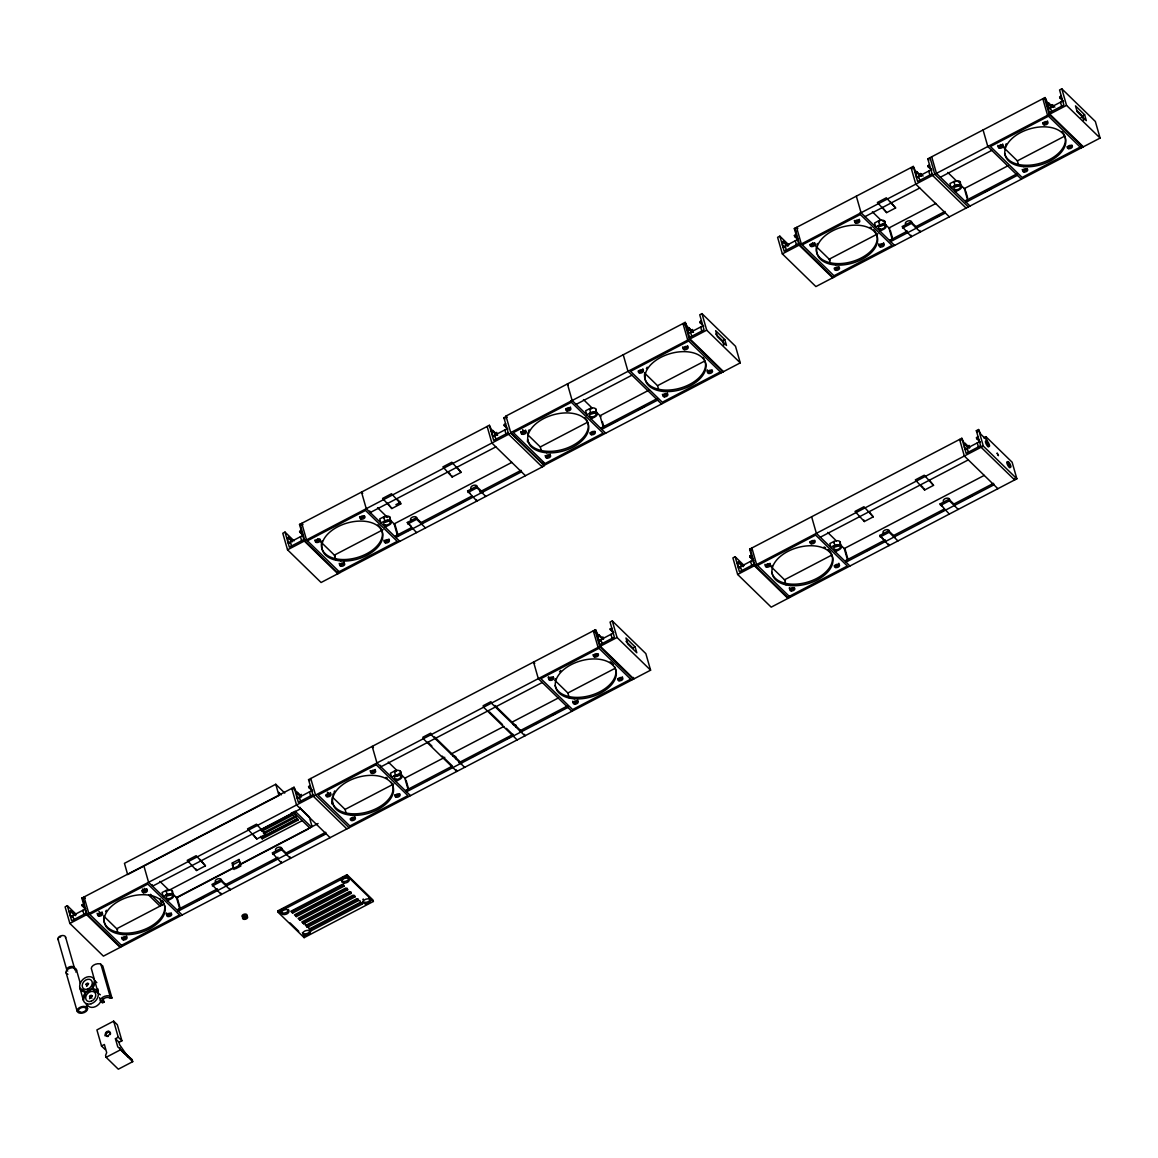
<?xml version="1.0" encoding="UTF-8"?>
<svg xmlns="http://www.w3.org/2000/svg" width="1158" height="1158" viewBox="0 0 1158 1158"><rect width="100%" height="100%" fill="white"/><g stroke="black" fill="none" stroke-linecap="round" stroke-linejoin="round"><path stroke-width="1.5" d="M308.361 828.998L240.415 864.505L238.982 859.482L232.28 862.985L234.148 869.513M238.982 859.482L240.85 866.01L235.494 868.818M96.852 982.635L94.623 980.45L91.887 988.889L100.341 994.78M69.06 911.737L70.739 910.854L69.929 914.748L72.375 917.122M286.75 538.108L288.414 537.225L287.604 541.119L290.05 543.493M491.108 431.312L492.772 430.443L491.962 434.322L494.408 436.711M687.809 331.405L688.619 327.526L686.94 328.394M781.563 242.181L783.228 241.298L782.417 245.192L784.863 247.566M736.85 562.759L738.529 561.891L737.718 565.784L740.165 568.158M243.469 915.471L244.931 914.878M91.96 998.08L90.136 997.371L92.133 995.909M788.859 244.946L779.826 236.16L777.597 237.318L782.345 253.892L815.898 286.576L1100.1 138.063L1095.352 121.489L1061.799 88.804L1059.57 89.977L1063.884 105.031L1049.365 112.615M832.645 277.819L799.092 245.134L794.345 228.56L913.271 166.419L915.5 171.123L920.624 176.132M966.09 208.078L932.537 175.408L927.79 158.834L1045.052 97.562L1047.281 102.266L1052.405 107.274M798.354 240.039L794.692 236.478L794.402 235.465L796.082 234.596M915.008 172.441L916.673 171.572L921.565 176.32M931.799 170.298L928.137 166.738L927.847 165.739L929.527 164.856M1046.774 103.583L1048.453 102.715L1053.331 107.462M1061.293 95.998L1059.613 96.867L1059.903 97.88L1063.565 101.441M918.366 174.713L920.596 173.555L923.1 175.987M1050.132 105.856L1052.361 104.683L1054.866 107.129M782.996 247.204L797.515 239.619M916.441 177.463L930.96 169.879M1048.222 108.606L1062.726 101.021M798.673 243.629L784.154 251.214L779.826 236.16M932.118 173.888L917.599 181.488L913.271 166.419M782.345 253.892L1066.547 105.378L1100.1 138.063M802.248 244.859L860.322 214.519L892.036 245.424L833.963 275.763M865.04 216.618L919.756 188.016M940.412 177.217L991.784 150.381M895.612 207.948L886.333 197.815L877.388 202.491L886.666 212.609L895.612 207.948L890.111 201.521M884.886 223.06A4.56 2.736 -16 0 0 883.395 220.353A4.56 2.736 -16 0 0 878.473 220.946L874.565 222.987L875.709 227.011L879.631 224.97A4.56 2.736 -16 0 1 885.667 224.999L884.509 220.99M960.257 183.673A4.56 2.736 -16 0 0 958.781 180.952A4.56 2.736 -16 0 0 953.845 181.56L949.936 183.601L951.094 187.625L955.003 185.584A4.56 2.736 -16 0 1 961.039 185.613L959.895 181.603M294.045 540.873L285.013 532.087L282.784 533.245L287.531 549.818L321.084 582.503L544.434 465.791L510.881 433.106L505.988 416.04L685.218 322.373L687.447 327.077L692.325 331.825M740.266 362.874L706.713 330.189L510.736 432.6L544.289 465.284L740.266 362.874L735.518 346.3L701.965 313.615L699.736 314.788L704.05 329.856L689.531 337.441M337.412 572.24L337.832 573.746L304.293 541.061L299.531 524.487L489.371 425.29L491.6 429.994L496.478 434.742M541.756 465.444L542.19 466.949L508.637 434.279L503.889 417.705L506.133 416.533M1076.679 110.372L1082.397 115.945L1084.626 114.772L1086.32 120.649L1077.172 111.733L1075.478 105.856L1084.626 114.772M1080.964 117.667L1082.643 116.799M701.459 320.809L699.779 321.692L700.069 322.691L703.731 326.252M302.31 534.779L299.589 531.392L301.268 530.523M505.626 423.727L503.947 424.61L504.237 425.608L507.899 429.169M879.979 231.166L883.901 229.125A4.56 2.736 -16 0 0 885.667 224.999M955.364 191.779L959.273 189.738A4.56 2.736 -16 0 0 961.039 185.613M690.298 330.667L692.527 329.509L693.208 331.854M494.466 433.584L496.695 432.426L497.361 434.757M877.865 233.771L829.215 259.189L830.662 264.212M935.867 203.461L888.953 227.967L892.413 240.024L890.227 240.068L890.661 241.573L945.377 212.971L944.942 211.465L915.24 226.997M1007.923 165.811L964.339 188.58L967.306 198.915M1000.613 144.533L1017.375 160.861L1064.463 136.253M688.373 333.417L702.892 325.832M288.183 543.131L302.701 535.546M492.541 436.334L507.059 428.75M916.094 226.809L911.028 221.887L902.096 226.563L911.375 236.681L910.941 235.175M303.859 539.556L289.341 547.141L285.013 532.087M508.217 432.759L493.699 440.358L489.371 425.29M902.531 228.068L911.462 223.393L920.306 232.005L919.872 230.5M287.531 549.818L510.881 433.106M571.386 402.275L513.327 432.614L545.042 463.518L603.115 433.179L571.386 402.275L570.966 400.769M688.648 341.002L630.574 371.342L662.304 402.246L720.363 371.906M307.435 540.786L365.508 510.446L397.223 541.351L339.149 571.69M890.227 240.068L907.423 231.079M965.613 200.667L1016.97 173.83L1017.404 175.336L966.033 202.187L965.613 200.667L967.798 200.638M576.119 404.374L631.95 375.192M495.856 446.887L370.227 512.545L369.793 511.025M936.185 217.154L939.312 215.518M984.922 191.678L991.147 188.436M395.891 504.7L400.364 502.369L400.798 503.875L391.853 508.536L382.589 498.418L391.52 493.742L400.798 503.875M1080.197 147.08L1022.138 177.435L990.408 146.53L1048.482 116.191L1048.048 114.685M461.101 472.363L451.823 462.23L442.892 466.906L452.156 477.024L461.101 472.363L456.874 467.166M595.95 410.815A4.56 2.736 -16 0 0 594.474 408.108A4.56 2.736 -16 0 0 589.552 408.716L585.644 410.757L586.788 414.767L590.696 412.726A4.56 2.736 -16 0 1 596.746 412.769L595.588 408.745M389.595 519.739A4.56 2.736 -16 0 0 389.016 516.454A4.56 2.736 -16 0 0 383.66 516.873L379.752 518.914L380.91 522.938L384.818 520.897A4.56 2.736 -16 0 1 390.854 520.926L389.71 516.917M715.702 334.069L722.563 340.756L724.792 339.584L726.486 345.46L717.338 336.558L715.644 330.681L724.792 339.584M591.058 418.935L594.966 416.88A4.56 2.736 -16 0 0 596.746 412.769M385.18 527.093L389.088 525.052A4.56 2.736 -16 0 0 390.854 520.926M527.628 434.626L540.294 446.945L587.381 422.352M649.493 389.884L600.032 415.736L603.492 427.78L601.306 427.823L601.74 429.329L657.57 400.147L657.136 398.641L601.306 427.823M644.659 373.122L657.541 385.672L704.629 361.079M383.052 529.698L334.401 555.116L335.849 560.139M511.822 462.404L394.154 523.894L397.599 535.951M416.562 532.608L407.283 522.49L416.229 517.814L422.54 523.966M476.43 499.59L476.864 501.096L467.586 490.978L476.517 486.302L482.843 492.454M407.717 523.995L416.648 519.32L425.493 527.932M468.02 492.483L476.951 487.808L485.795 496.42M411.322 527.686L395.414 535.995L395.848 537.5L521.476 471.842L521.042 470.336L479.701 491.947M420.861 522.692L471.755 496.102M609.875 424.45L617.851 420.282M638.594 409.44L644.963 406.111M407.138 530.957L410.323 529.307M458.032 504.367L464.401 501.052M275.749 784.27L124.442 863.332L127.655 874.58L278.977 795.517L275.749 784.27L284.781 793.071M76.37 914.502L67.338 905.701L65.109 906.873L69.856 923.447L103.409 956.132L650.593 670.178L645.846 653.619L612.293 620.934L610.063 622.092L614.377 637.161L599.858 644.745M120.157 947.374L86.604 914.69L81.856 898.116L294.031 787.237L296.26 791.942L301.384 796.965M346.85 828.911L313.297 796.226L308.549 779.652L595.545 629.677L597.774 634.381L602.884 639.404M744.16 565.538L735.127 556.737L732.898 557.91L737.646 574.469L771.199 607.154L1016.869 478.775L1012.121 462.201L985.892 436.653L983.663 437.825M787.947 598.411L754.394 565.726L749.646 549.153L961.82 438.274L964.049 442.978L969.174 448.001M1014.205 478.442L1014.64 479.948L981.087 447.263L976.339 430.689L978.568 429.531L980.797 434.221L986.891 440.17L985.892 436.653M84.635 908.408L81.914 905.02L83.579 904.137M295.753 793.273L297.432 792.39L301.094 795.966M312.544 791.131L308.882 787.556L308.593 786.557L310.272 785.689M597.267 635.713L598.947 634.83L602.609 638.405M612.843 632.384L610.107 628.997L611.786 628.128M753.641 560.617L749.979 557.056L749.704 556.057L751.368 555.174M963.543 444.31L965.222 443.427L968.884 446.988M978.061 436.711L976.382 437.594L976.672 438.593L980.334 442.168M299.111 795.546L301.355 794.374M966.901 446.583L969.145 445.41L969.811 447.755M70.508 916.745L85.026 909.16M297.201 798.296L311.719 790.697M598.7 640.736L613.219 633.151M738.297 567.782L752.816 560.197M964.99 449.318L979.509 441.734M86.17 913.184L71.651 920.769L67.338 905.701M312.863 794.721L298.344 802.306L294.031 787.237M753.959 564.221L739.441 571.806L735.127 556.737M980.652 445.758L966.134 453.343L961.82 438.274M69.856 923.447L617.04 637.493L650.593 670.178M737.646 574.469L983.316 446.091L1016.869 478.775M89.759 914.415L147.819 884.075L179.548 914.965L121.474 945.319M598.976 648.306L540.902 678.66L572.631 709.564L630.69 679.21M757.549 565.451L815.608 535.097L847.338 566.001L789.264 596.341M146.386 888.895L144.707 889.778L144.287 888.273M542.277 682.496L380.91 766.828L380.49 765.322M820.342 537.196L968.305 459.871M260.492 830.141L291.555 813.915M261.361 830.127L292.438 813.886M261.708 831.328L292.786 815.102M263.228 832.819L294.306 816.578M294.668 816.897L296.332 816.014L295.898 814.508M264.154 833.717L295.218 817.476L291.005 813.321L292.67 812.453L296.332 816.014M205.444 865.822L196.165 855.704L187.234 860.365L196.513 870.498L205.444 865.822L199.958 859.395M265.747 834.31L256.468 824.192L247.537 828.853L256.815 838.985L265.747 834.31L261.52 829.114M873.233 516.859L863.955 506.741L855.024 511.402L864.302 521.534L873.233 516.859L869.021 511.662M933.536 485.347L924.258 475.229L915.327 479.89L924.605 490.022L933.536 485.347L929.309 480.15M296.752 818.952L261.013 837.639L262.229 838.826L297.968 820.154L296.405 817.751L297.968 820.154M260.666 836.423L261.882 837.61L297.62 818.938M171.92 893.368A4.56 2.736 -16 0 0 171.341 890.068A4.56 2.736 -16 0 0 165.985 890.502L162.077 892.543L163.22 896.567L167.128 894.526A4.56 2.736 -16 0 1 173.179 894.555L172.021 890.545M400.292 774.022A4.56 2.736 -16 0 0 399.698 770.736A4.56 2.736 -16 0 0 394.342 771.17L390.434 773.211L391.592 777.221L395.5 775.18A4.56 2.736 -16 0 1 401.536 775.223L400.393 771.199M840.172 543.638A4.56 2.736 -16 0 0 838.696 540.931A4.56 2.736 -16 0 0 833.774 541.539L829.866 543.58L831.01 547.604L834.918 545.548A4.56 2.736 -16 0 1 840.969 545.592L839.811 541.582M170.226 889.634L302.281 820.631M635.12 646.902L625.971 637.986L627.665 643.862L636.813 652.779L635.12 646.902L632.89 648.075L626.029 641.387M167.49 900.721L171.398 898.68A4.56 2.736 -16 0 0 173.179 894.555M395.862 781.389L399.771 779.348A4.56 2.736 -16 0 0 401.536 775.223M835.28 551.758L839.188 549.717A4.56 2.736 -16 0 0 840.969 545.592M163.814 904.137L116.726 928.745L117.682 932.089M233.742 867.588L176.465 897.522L179.924 909.58L177.739 909.609L178.173 911.129L326.136 833.803L325.702 832.298L285.925 853.084M238.519 865.098L318.074 823.526M332.433 797.08L345.098 809.413L393.749 783.98M444.773 757.318L404.837 778.19L408.296 790.234L406.111 790.277L406.53 791.783L567.898 707.466L567.463 705.96L519.537 731.002M451.171 753.974L503.889 726.428M511.879 722.245L558.214 698.042M554.986 680.426L567.869 692.991L614.956 668.383M831.603 555.174L784.516 579.782L785.949 584.804M984.271 475.388L844.254 548.559L847.714 560.602M176.32 898L233.713 868.008M233.236 868.616L239.938 865.113M225.926 884.698L220.874 879.776L211.943 884.437L221.221 894.555L220.787 893.05M286.229 853.185L281.177 848.264L272.246 852.925L281.524 863.043L281.09 861.538M888.577 544.086L889.011 545.592L879.733 535.474L888.664 530.798L894.989 536.965M949.314 514.08L940.035 503.962L948.967 499.286L955.292 505.453M212.377 885.942L221.308 881.281L230.153 889.894L229.718 888.389M272.68 854.43L281.611 849.769L290.455 858.382L290.021 856.877M880.167 536.979L889.098 532.304L897.942 540.931M940.47 505.467L949.401 500.792L958.245 509.419M177.739 909.609L217.516 888.837M225.463 884.669L277.978 857.238M406.111 790.277L452.431 766.06L442.211 756.102M458.829 762.731L513.153 734.346M885.305 539.86L845.528 560.646L845.962 562.151L993.926 484.84L993.492 483.335L953.714 504.121M893.252 535.705L944.175 509.1M197.425 900.432L203.794 897.103M270.61 862.189L276.979 858.86M321.519 835.584L324.703 833.919M425.869 781.057L429.053 779.377M472.203 756.84L475.388 755.175M483.378 750.992L486.577 749.327M505.742 739.311L508.941 737.646M534.504 724.286L537.703 722.606M552.077 715.094L555.275 713.429M866.806 550.629L869.991 548.964M917.715 524.024L920.9 522.359M939.992 512.386L943.177 510.721M968.624 497.419L971.808 495.754M277.775 910.883L347.009 874.695L372.934 899.954L373.368 901.46L304.134 937.647L278.209 912.388L277.775 910.883L280.25 913.286M103.004 998.717L104.003 1002.148L102.497 1002.929L100.572 1001.062L99.617 997.689M94.29 979.147L91.279 968.32A5.92 3.546 -16 0 1 99.921 963.803L102.772 965.96L111.95 997.993L109.807 998.283A3.691 2.2 -16 0 0 104.799 998.109A3.691 2.2 -16 0 0 103.525 1001.569L104.003 1002.148M278.209 912.388L347.443 876.201L373.368 901.46M292.627 913.069L343.998 886.217L343.564 884.712L292.207 911.563L292.627 913.069L290.803 911.288L342.175 884.437L343.998 886.217M296.289 916.629L347.661 889.793L347.226 888.287L295.855 915.124L296.289 916.629L294.465 914.849L345.837 888.012L347.661 889.793M299.951 920.205L351.323 893.354L350.888 891.848L299.517 918.685L299.951 920.205L298.127 918.41L349.484 891.573L351.323 893.354M121.923 1040.781L118.261 1037.221L115.424 1038.712L119.086 1042.272L121.923 1040.781L117.32 1024.714L113.658 1021.153L96.91 1029.911L101.513 1045.978L105.175 1049.539M303.613 923.766L354.985 896.914L354.551 895.409L303.179 922.26L303.613 923.766L301.789 921.985L353.147 895.134L354.985 896.914M305.437 925.546L356.809 898.709L358.647 900.49L307.275 927.326L305.017 924.041M309.099 929.107L360.471 902.27L362.295 904.051L310.937 930.887L308.665 927.601M101.513 1045.978L104.365 1044.487L106.695 1052.622L105.566 1055.401L106.116 1057.312L118.319 1069.196L132.721 1061.669L132.171 1059.758L117.754 1046.846L115.424 1038.712M106.116 1057.312L120.519 1049.785L132.721 1061.669M88.645 983.764L86.879 984.561L86.951 986.037M111.95 997.993L109.113 995.837A5.92 3.546 -16 0 0 100.471 1000.353L100.572 1001.062M132.171 1059.758L121.604 1050.595M1059.903 97.88L1062.161 99.009M928.137 166.738L930.381 167.867M794.692 236.478L796.936 237.607M976.672 438.593L978.93 439.736M700.069 322.691L702.327 323.82M504.237 425.608L506.48 426.737M749.979 557.056L752.237 558.185M610.396 629.995L612.654 631.139M299.879 532.405L302.122 533.534M308.882 787.556L311.14 788.699M82.189 906.019L84.447 907.163M527.455 441.661L527.541 440.228M1045.703 99.038L1044.487 97.851L1049.235 114.425L1082.788 147.109M1049.162 104.929L1051.594 107.303M1050.074 108.968L1047.643 106.594L1048.453 102.715M1083.352 146.805L1049.799 114.135L1045.052 97.562M1081.109 147.978L1047.57 115.293L1042.808 98.72M1021.37 179.201L987.817 146.516L983.07 129.942M947.765 172.441L956.508 180.952M960.257 184.6L965.251 189.478M927.79 158.834L929.02 160.021M969.999 206.037L936.446 173.353L931.698 156.793M927.847 165.739L931.51 169.3M968.334 206.92L934.781 174.236L930.033 157.662M912.258 168.778L911.042 167.592L915.79 184.151L949.343 216.836M918.308 177.84L915.862 175.451L916.673 171.572M882.454 207.412L886.666 212.609M872.394 211.827L881.137 220.353M884.886 224.001L889.88 228.864M894.627 245.438L861.074 212.754L856.327 196.18M797.804 228.589L796.574 227.402L801.336 243.976L834.889 276.646M812.641 243.05L830.127 260.087M794.345 228.56L796.241 232.092M794.402 235.465L798.065 239.04M833.21 277.529L799.657 244.845L794.909 228.271M783.228 241.298L788.106 246.061M783.517 242.312L787.179 245.872M976.339 430.689L977.555 431.876M960.807 440.633L959.591 439.447L964.339 456.02L997.892 488.705M966.858 449.695L964.411 447.321L965.222 443.427M920.378 484.811L922.912 487.272M940.035 503.962L942.554 506.422M685.869 323.849L684.653 322.662L689.401 339.236L722.954 371.921M688.619 327.526L693.497 332.274M688.909 328.525L692.571 332.1M684.204 324.732L682.974 323.545L687.736 340.105L721.275 372.789M691.76 332.129L686.882 327.367L686.216 325.022M723.518 371.631L689.965 338.947L685.218 322.373M879.733 535.474L883.525 539.165M827.68 532.419L836.423 540.931M840.172 544.578L845.166 549.457L848.018 559.386M849.929 566.016L816.376 533.331L811.628 516.772M661.536 404.012L627.983 371.327L623.236 354.768M767.942 563.642L785.428 580.665M751.426 550.05L750.21 548.863L754.958 565.437L788.511 598.121M749.646 549.153L750.862 550.34M749.704 556.057L753.351 559.618M790.176 597.239L756.623 564.554L751.875 547.98M568.317 384.832L567.406 383.935L572.153 400.509L605.706 433.193M583.458 399.582L592.201 408.108M595.95 411.756L600.959 416.619M738.529 561.891L743.407 566.638M738.818 562.889L742.481 566.465M522.576 429.69L525.11 432.151M505.988 416.04L507.204 417.227M503.889 417.705L505.12 418.892M492.772 430.443L497.665 435.191M493.062 431.442L496.724 435.003M525.442 475.706L491.889 443.022L487.142 426.462M610.107 628.997L613.769 632.558M447.943 471.827L450.462 474.288M467.586 490.978L470.119 493.438M594.532 632.036L593.301 630.849L598.064 647.423L631.602 680.108M600.568 641.098L598.136 638.724L598.947 634.83M633.281 679.225L599.728 646.54L594.98 629.981M396.572 498.678L400.364 502.369M387.641 503.339L391.853 508.536M407.283 522.49L411.076 526.181M362.729 493.294L361.513 492.107L366.261 508.68L399.814 541.365M377.58 507.754L387.568 517.496M391.317 521.143L395.066 524.791L397.918 534.735M534.779 663.259L533.563 662.072L538.311 678.646L571.864 711.33M494.857 705.41L521.954 731.813M302.991 524.516L301.775 523.329L306.523 539.903L340.076 572.573M317.828 538.977L335.313 556.014M299.531 524.487L300.762 525.689M489.617 712.011L502.514 724.59M506.393 728.353L512.849 734.635M517.148 739.919L483.595 707.234L483.161 705.729L490.978 701.647L491.412 703.152L524.965 735.837L524.531 734.331M299.589 531.392L303.251 534.967M338.397 573.456L304.844 540.772L300.096 524.198M288.414 537.225L292.077 540.8M288.704 538.238L292.366 541.799M434.554 736.922L461.651 763.325M464.662 767.349L431.109 734.664L430.675 733.159L422.858 737.241L423.292 738.746L456.845 771.431L456.411 769.925M428.026 742.264L431.891 746.041M373.426 747.59L372.196 746.389L376.943 762.963L410.497 795.647M388.263 762.036L397.006 770.562M399.51 772.994L405.749 779.073M327.367 792.144L329.9 794.605M308.549 779.652L309.765 780.839M308.593 786.557L312.255 790.118M349.079 827.738L315.526 795.054L310.778 778.494M293.017 789.597L291.802 788.41L296.549 804.984L330.102 837.668M299.068 798.658L296.622 796.284L297.432 792.39M300.269 808.154L309.302 816.955L312.067 826.595M281.293 794.88L278.731 792.39L279.498 795.068M295.044 811.165L311.27 826.971M293.466 812.134L309.939 828.173M252.589 833.789L256.815 838.985M239.851 862.493L238.924 861.61L232.222 865.113L233.149 865.996L232.28 862.985M290.122 922.912L298.764 931.322M159.891 881.383L168.634 889.894M172.383 893.542L177.391 898.42L180.228 908.364M182.139 914.979L148.586 882.295L143.838 865.735M150.497 894.323L161.975 905.498L160.05 898.811M142.477 889.011L144.967 891.443M148.716 895.105L159.963 906.048M85.316 898.145L84.085 896.958L88.833 913.517L122.386 946.202M98.908 911.389L101.542 913.952M103.902 916.253L117.638 929.642M81.856 898.116L83.072 899.303M81.914 905.02L85.562 908.581M120.722 947.085L87.168 914.4L82.421 897.826M70.739 910.854L75.617 915.616M71.029 911.853L74.691 915.428M331.767 803.594L332.592 804.217L331.854 801.785M128.031 1056.849L119.52 1044.588L119.086 1042.272M1082.397 115.945L1083.656 120.345M1061.799 88.804L1066.547 105.378M1060.496 102.179L1061.654 106.203M1052.361 104.683L1053.042 107.028M1051.811 104.987L1052.477 107.332M1050.451 107.433L1051.594 111.457M1017.375 160.861L1018.345 164.204M965.729 191.128L967.625 197.757M953.845 181.56L955.003 185.584M928.73 171.051L929.874 175.061M920.596 173.555L921.261 175.886M918.67 176.291L919.828 180.315M978.568 429.531L983.316 446.091M977.265 442.906L978.423 446.916M911.028 221.887L911.462 223.393M967.22 448.16L968.378 452.17M890.357 230.514L892.253 237.144M878.473 220.946L879.631 224.97M948.967 499.286L949.401 500.792M859.887 213.014L860.322 214.519M924.171 488.502L924.605 490.022M888.664 530.798L889.098 532.304M795.285 240.777L796.429 244.801M785.225 246.032L786.383 250.056M863.868 520.014L864.302 521.534M833.774 541.539L834.918 545.548M722.563 340.756L723.822 345.156M701.965 313.615L706.713 330.189M700.662 327.005L701.82 331.014M691.977 329.798L692.643 332.143M690.617 332.259L691.76 336.269M750.572 561.369L751.73 565.379M740.527 566.624L741.685 570.633M657.541 385.672L658.511 389.03M602.377 421.599L603.796 426.564M589.552 408.716L590.696 412.726M633.412 677.43L633.846 678.935L600.293 646.251L595.545 629.677M612.293 620.934L617.04 637.493M610.99 634.309L612.148 638.333M602.855 636.813L603.535 639.158M600.944 639.563L602.088 643.573M540.294 446.945L541.249 450.303M543.334 461.97L544.289 465.284M504.83 429.922L505.974 433.932M494.77 435.162L495.928 439.186M567.869 692.991L569.316 698.013M476.517 486.302L476.951 487.808M451.736 475.518L452.156 477.024M416.229 517.814L416.648 519.32M383.66 516.873L384.818 520.897M406.226 780.738L408.123 787.368M394.342 771.17L395.5 775.18M300.472 536.704L301.616 540.728M290.412 541.958L291.57 545.983M345.098 809.413L346.054 812.757M362.295 904.051L361.875 902.545L310.503 929.382L310.937 930.887M360.037 900.765L360.471 902.27M358.647 900.49L358.213 898.984L306.841 925.821L307.275 927.326M347.009 874.695L347.443 876.201M309.476 791.869L310.633 795.893M299.43 797.124L300.588 801.133M300.081 807.343L300.515 808.849L152.552 886.16L152.118 884.654M281.177 848.264L281.611 849.769M303.7 936.142L304.134 937.647M261.882 837.61L262.229 838.826M220.874 879.776L221.308 881.281M196.078 868.992L196.513 870.498M165.985 890.502L167.128 894.526M83.405 900.475L84.085 902.82M100.847 964.093L110.039 996.126M82.783 910.333L83.941 914.342M113.658 1021.153L118.261 1037.221M119.969 1047.874L120.519 1049.785M102.541 998.138L103.525 1001.569M94.623 980.45L98.097 992.609L98.054 989.048M72.737 915.587L73.895 919.597M76.471 969.897L80.322 983.345M86.112 1003.523L87.559 1008.56A5.385 3.228 -16 0 1 80.177 1013.221A5.385 3.228 -16 0 1 79.265 1007.692A5.385 3.228 -16 0 1 87.559 1008.56M65.572 937.097L74.445 968.03M57.914 938.95L66.788 969.883M66.02 972.43L77.108 1011.093M884.075 223.899A3.329 1.998 -16 0 1 881.484 225.94A3.329 1.998 -16 0 1 878.169 225.636M883.018 223.972A3.329 1.998 -16 0 1 880.775 225.043M878.835 221.627A3.329 1.998 -16 0 1 879.602 221.265M882.772 221.12A3.329 1.998 -16 0 1 883.699 221.844M906.222 224.623A3.257 1.954 -16 0 1 907.785 221.004A3.257 1.954 -16 0 1 911.578 222.843M814.682 242.688A2.606 1.563 -16 0 1 812.959 244.801A2.606 1.563 -16 0 1 809.876 244.512M859.323 219.267A2.606 1.563 -16 0 1 857.108 221.627A2.606 1.563 -16 0 1 854.3 220.483M883.496 242.702A2.606 1.563 -16 0 1 881.484 245.395A2.606 1.563 -16 0 1 878.806 243.802M839.087 266.977A2.606 1.563 -16 0 1 836.858 268.728A2.606 1.563 -16 0 1 834.209 268.193M873.74 229.863A31.309 18.76 -16 0 1 852.91 261.361A31.309 18.76 -16 0 1 816.26 247.638M816.868 244.874A31.309 18.76 -16 0 1 817.403 243.469M870.208 227.156A31.309 18.76 -16 0 1 871.511 227.981M959.446 184.498A3.329 1.998 -16 0 1 956.87 186.554A3.329 1.998 -16 0 1 953.555 186.25M958.39 184.585A3.329 1.998 -16 0 1 956.161 185.656M954.221 182.24A3.329 1.998 -16 0 1 954.988 181.878M958.158 181.734A3.329 1.998 -16 0 1 959.07 182.457M1002.64 143.997A2.606 1.563 -16 0 1 1000.801 146.588A2.606 1.563 -16 0 1 997.805 145.416M1047.483 120.939A2.606 1.563 -16 0 1 1045.92 123.081A2.606 1.563 -16 0 1 1042.765 122.907M1071.946 145.126A2.606 1.563 -16 0 1 1069.978 146.979A2.606 1.563 -16 0 1 1067.155 146.661M1027.262 168.648A2.606 1.563 -16 0 1 1024.7 170.472A2.606 1.563 -16 0 1 1022.21 169.488M1061.915 131.534A31.309 18.76 -16 0 1 1044.169 161.961A31.309 18.76 -16 0 1 1004.608 153.29M1004.652 147.935A31.309 18.76 -16 0 1 1005.028 146.545M1005.564 145.141A31.309 18.76 -16 0 1 1006.23 143.751M101.18 1000.498A8.613 6.528 -45.8 0 1 93.639 1007.228A8.613 6.528 -45.8 0 1 86.72 1003.61M89.571 998.746A5.747 4.343 -45.8 0 1 91.786 995.981M86.503 985.82A5.747 4.343 -45.8 0 1 88.297 983.837M67.931 974.312A5.385 3.228 -16 0 1 67.019 969.97A5.385 3.228 -16 0 1 74.126 967.885A5.385 3.228 -16 0 1 75.777 972.025M74.734 969.521A3.952 2.359 -16 0 1 75.038 970.071M67.743 971.084A3.952 2.359 -16 0 1 69.625 966.785A3.952 2.359 -16 0 1 74.373 968.797M58.508 939.92A3.952 2.359 -16 0 1 61.056 935.765A3.952 2.359 -16 0 1 65.499 937.864M59.738 937.502A2.519 1.505 -16 0 1 60.708 936.808M594.865 412.205A3.329 1.998 -16 0 1 589.798 413.696M594.097 411.727A3.329 1.998 -16 0 1 592.679 412.552M591.854 412.798A3.329 1.998 -16 0 1 590.204 412.87M589.914 409.396A3.329 1.998 -16 0 1 591.521 408.774M525.558 430.081A2.606 1.563 -16 0 1 523.706 432.672A2.606 1.563 -16 0 1 520.709 431.5M570.387 407.023A2.606 1.563 -16 0 1 568.839 409.165A2.606 1.563 -16 0 1 565.683 409.006M594.865 431.21A2.606 1.563 -16 0 1 592.882 433.063A2.606 1.563 -16 0 1 590.073 432.759M550.18 454.312A2.606 1.563 -16 0 1 547.937 456.484A2.606 1.563 -16 0 1 545.129 455.586M584.819 417.618A31.309 18.76 -16 0 1 567.073 448.045A31.309 18.76 -16 0 1 527.527 439.374M527.57 434.018A31.309 18.76 -16 0 1 527.947 432.629M528.468 431.239A31.309 18.76 -16 0 1 529.148 429.835M642.806 368.809A2.606 1.563 -16 0 1 641.59 371.153A2.606 1.563 -16 0 1 638.203 370.994M687.649 345.75A2.606 1.563 -16 0 1 685.435 348.109A2.606 1.563 -16 0 1 682.627 346.98M712.112 369.938A2.606 1.563 -16 0 1 708.826 371.993A2.606 1.563 -16 0 1 707.422 369.865M667.428 393.04A2.606 1.563 -16 0 1 665.199 395.211A2.606 1.563 -16 0 1 662.376 394.313M704.947 360.876A31.309 18.76 -16 0 1 675.954 389.175A31.309 18.76 -16 0 1 644.818 372.746M646.396 368.562A31.309 18.76 -16 0 1 647.206 367.173M703.007 357.388A31.309 18.76 -16 0 1 704.44 359.66M388.972 520.376A3.329 1.998 -16 0 1 383.906 521.867M387.568 520.362A3.329 1.998 -16 0 1 385.122 521.071M383.385 518.017A3.329 1.998 -16 0 1 384.036 517.554M385.628 516.946A3.329 1.998 -16 0 1 387.973 517.047M471.711 489.038A3.257 1.954 -16 0 1 471.639 486.346A3.257 1.954 -16 0 1 475.909 485.289A3.257 1.954 -16 0 1 476.734 487.793M411.423 520.55A3.257 1.954 -16 0 1 411.336 517.858A3.257 1.954 -16 0 1 415.606 516.801A3.257 1.954 -16 0 1 416.431 519.305M319.897 539.02A2.606 1.563 -16 0 1 317.495 540.916A2.606 1.563 -16 0 1 314.86 540.077M364.466 516.019A2.606 1.563 -16 0 1 361.962 517.612A2.606 1.563 -16 0 1 359.559 516.815M388.914 538.977A2.606 1.563 -16 0 1 386.671 541.322A2.606 1.563 -16 0 1 383.891 540.164M344.129 562.108A2.606 1.563 -16 0 1 342.059 564.655A2.606 1.563 -16 0 1 339.251 563.324M379.853 526.832A31.309 18.76 -16 0 1 354.941 558.156A31.309 18.76 -16 0 1 322.054 540.8M377.884 524.806A31.309 18.76 -16 0 1 378.941 525.79M368.635 897.508A3.908 2.345 -16 0 1 368.823 901.286A3.908 2.345 -16 0 1 362.917 901.46M362.83 899.65A3.908 2.345 -16 0 1 363.294 899.013M309.808 930.149A3.908 2.345 -16 0 1 306.971 933.551A3.908 2.345 -16 0 1 302.383 932.581M348.066 877.04A3.908 2.345 -16 0 1 346.054 881.195A3.908 2.345 -16 0 1 341.263 879.429M342.015 878.14A3.908 2.345 -16 0 1 344.534 876.765M288.501 909.464A3.908 2.345 -16 0 1 284.94 912.938A3.908 2.345 -16 0 1 280.945 911.057M281.611 909.754A3.908 2.345 -16 0 1 283.117 908.683M284.072 908.321A3.908 2.345 -16 0 1 285.056 908.118M839.087 545.027A3.329 1.998 -16 0 1 835.931 546.706A3.329 1.998 -16 0 1 833.109 545.809M837.668 545.013A3.329 1.998 -16 0 1 835.236 545.736M833.499 542.682A3.329 1.998 -16 0 1 834.136 542.219M944.161 502.022A3.257 1.954 -16 0 1 944.074 499.33A3.257 1.954 -16 0 1 948.344 498.273A3.257 1.954 -16 0 1 949.184 500.777M883.858 533.534A3.257 1.954 -16 0 1 883.771 530.842A3.257 1.954 -16 0 1 888.041 529.785A3.257 1.954 -16 0 1 888.881 532.289M769.983 563.266A2.606 1.563 -16 0 1 767.595 565.582A2.606 1.563 -16 0 1 764.931 564.322M814.682 540.25A2.606 1.563 -16 0 1 812.728 542.118A2.606 1.563 -16 0 1 809.905 541.828M838.971 564.467A2.606 1.563 -16 0 1 836.785 565.987A2.606 1.563 -16 0 1 834.296 565.582M838.797 563.28A2.606 1.563 -16 0 1 839.029 563.628M794.388 587.569A2.606 1.563 -16 0 1 791.175 589.436A2.606 1.563 -16 0 1 789.539 587.555M827.984 549.471A31.309 18.76 -16 0 1 812.308 580.476A31.309 18.76 -16 0 1 771.749 572.197M771.793 566.841A31.309 18.76 -16 0 1 772.169 565.451M824.076 546.981A31.309 18.76 -16 0 1 825.495 547.734M988.44 444.889A3.257 0.84 62.4 0 1 988.02 446.67A3.257 0.84 62.4 0 1 985.603 442.559A3.257 0.84 62.4 0 1 986.529 441.632M987.311 442.66A3.257 0.84 62.4 0 1 987.571 443.08M1010.152 467.181A3.257 0.84 62.4 0 1 1008.329 466.24A3.257 0.84 62.4 0 1 1006.809 462.129A3.257 0.84 62.4 0 1 1008.951 463.924M1009.197 464.372A3.257 0.84 62.4 0 1 1009.429 464.836M242.688 917.15A2.606 1.563 -16 0 1 242.775 914.863A2.606 1.563 -16 0 1 246.379 914.284A2.606 1.563 -16 0 1 246.292 916.557M108.36 1036.338A2.606 1.983 -45.8 0 1 105.899 1034.557A2.606 1.983 -45.8 0 1 108.823 1031.836A2.606 1.983 -45.8 0 1 110.271 1034.572M104.973 1035.744A7.961 6.036 -45.8 0 1 108.866 1031.358M399.944 774.109A3.329 1.998 -16 0 1 397.368 776.15A3.329 1.998 -16 0 1 394.053 775.846M398.888 774.181A3.329 1.998 -16 0 1 395.008 775.324M394.719 771.85A3.329 1.998 -16 0 1 396.311 771.242M513.255 724.633A3.257 1.954 -16 0 1 515.903 727.195M452.952 756.145A3.257 1.954 -16 0 1 455.601 758.707M330.348 792.535A2.606 1.563 -16 0 1 329.437 794.735A2.606 1.563 -16 0 1 326.107 795.01M375.192 769.477A2.606 1.563 -16 0 1 372.977 771.836A2.606 1.563 -16 0 1 370.169 770.707M399.655 793.664A2.606 1.563 -16 0 1 397.353 795.618A2.606 1.563 -16 0 1 394.632 794.866M354.985 816.766A2.606 1.563 -16 0 1 353.378 818.735A2.606 1.563 -16 0 1 350.411 818.72M391.332 782.229A31.309 18.76 -16 0 1 366.681 812.178A31.309 18.76 -16 0 1 332.129 797.848M332.751 795.083A31.309 18.76 -16 0 1 333.272 793.693M333.938 792.289A31.309 18.76 -16 0 1 334.749 790.914M386.077 777.365A31.309 18.76 -16 0 1 387.38 778.19M553.365 676.894A2.606 1.563 -16 0 1 550.962 678.791A2.606 1.563 -16 0 1 548.327 677.951M548.299 677.531A2.606 1.563 -16 0 1 548.733 676.677M597.933 653.894A2.606 1.563 -16 0 1 595.429 655.486A2.606 1.563 -16 0 1 593.026 654.69M622.382 676.837A2.606 1.563 -16 0 1 620.789 678.993A2.606 1.563 -16 0 1 617.648 678.791M577.596 699.968A2.606 1.563 -16 0 1 575.526 702.53A2.606 1.563 -16 0 1 572.718 701.198M614.768 666.965A31.309 18.76 -16 0 1 591.564 695.147A31.309 18.76 -16 0 1 555.102 685.406M555.145 680.05A31.309 18.76 -16 0 1 555.522 678.66M559.546 671.77A31.309 18.76 -16 0 1 560.747 670.439M610.165 661.783A31.309 18.76 -16 0 1 613.335 664.706M170.819 894.526A3.329 1.998 -16 0 1 166.231 895.496M168.286 894.598A3.329 1.998 -16 0 1 165.941 894.483M166.347 891.182A3.329 1.998 -16 0 1 168.793 890.459M276.371 850.985A3.257 1.954 -16 0 1 277.92 847.381A3.257 1.954 -16 0 1 281.727 849.205M216.068 882.497A3.257 1.954 -16 0 1 217.617 878.893A3.257 1.954 -16 0 1 221.424 880.717M101.976 911.867A2.606 1.563 -16 0 1 100.138 914.473A2.606 1.563 -16 0 1 97.142 913.3M146.82 888.808A2.606 1.563 -16 0 1 144.953 891.081A2.606 1.563 -16 0 1 141.884 890.444M171.297 913.011A2.606 1.563 -16 0 1 167.997 915.066A2.606 1.563 -16 0 1 166.593 912.924M126.613 936.113A2.606 1.563 -16 0 1 124.369 938.284A2.606 1.563 -16 0 1 121.561 937.372M164.118 903.935A31.309 18.76 -16 0 1 135.124 932.248A31.309 18.76 -16 0 1 104.003 915.804M105.581 911.635A31.309 18.76 -16 0 1 106.377 910.246M162.178 900.461A31.309 18.76 -16 0 1 163.611 902.733M86.054 984.228C87.487 988.657 89.817 980.117 86.054 984.228M89.542 996.387C90.975 1000.801 93.306 992.261 89.542 996.387M243.904 917.686C245.641 920.653 247.479 914.791 243.904 917.686M86.112 991.899L83.39 1000.251L79.945 988.223L86.112 991.899M997.168 453.256L998.413 455.543L997.168 453.256M376.191 764.729L318.117 795.083L349.846 825.972L407.906 795.633L376.191 764.729M880.312 229.096A3.257 1.954 -16 0 0 884.929 226.375A3.257 1.954 -16 0 0 880.022 225.68A3.257 1.954 -16 0 0 880.312 229.096M835.555 264.994A31.309 18.76 -16 0 0 877.402 237.158A31.309 18.76 -16 0 0 828.462 233.265A31.309 18.76 -16 0 0 835.555 264.994M811.165 246.495A2.606 1.563 -16 0 0 815.145 244.599A2.606 1.563 -16 0 0 811.512 243.672A2.606 1.563 -16 0 0 811.165 246.495M855.95 223.19A2.606 1.563 -16 0 0 859.815 221.164A2.606 1.563 -16 0 0 856.066 220.396A2.606 1.563 -16 0 0 855.95 223.19M880.326 246.958A2.606 1.563 -16 0 0 884.22 244.96A2.606 1.563 -16 0 0 880.485 244.15A2.606 1.563 -16 0 0 880.326 246.958M835.989 270.35A2.606 1.563 -16 0 0 839.536 268.063A2.606 1.563 -16 0 0 835.497 267.672A2.606 1.563 -16 0 0 835.989 270.35M955.697 189.695A3.257 1.954 -16 0 0 960.315 186.988A3.257 1.954 -16 0 0 955.408 186.293A3.257 1.954 -16 0 0 955.697 189.695M1023.73 166.665A31.309 18.76 -16 0 0 1065.563 138.83A31.309 18.76 -16 0 0 1016.623 134.936A31.309 18.76 -16 0 0 1023.73 166.665M999.325 148.166A2.606 1.563 -16 0 0 1003.306 146.27A2.606 1.563 -16 0 0 999.687 145.343A2.606 1.563 -16 0 0 999.325 148.166M1044.111 124.861A2.606 1.563 -16 0 0 1047.99 122.835A2.606 1.563 -16 0 0 1044.226 122.068A2.606 1.563 -16 0 0 1044.111 124.861M1068.487 148.629A2.606 1.563 -16 0 0 1072.38 146.632A2.606 1.563 -16 0 0 1068.646 145.821A2.606 1.563 -16 0 0 1068.487 148.629M1024.15 172.021A2.606 1.563 -16 0 0 1027.696 169.734A2.606 1.563 -16 0 0 1023.658 169.343A2.606 1.563 -16 0 0 1024.15 172.021M91.077 1003.754A8.613 6.528 -45.8 0 0 97.142 990.741A8.613 6.528 -45.8 0 0 83.984 994.91A8.613 6.528 -45.8 0 0 91.077 1003.754M87.603 991.595A8.613 6.528 -45.8 0 0 93.668 978.597A8.613 6.528 -45.8 0 0 80.495 982.766A8.613 6.528 -45.8 0 0 87.603 991.595M91.265 1001.221A5.747 4.343 -45.8 0 0 94.84 992.464A5.747 4.343 -45.8 0 0 86.097 995.735A5.747 4.343 -45.8 0 0 91.265 1001.221M87.791 989.062A5.747 4.343 -45.8 0 0 91.352 980.305A5.747 4.343 -45.8 0 0 82.609 983.591A5.747 4.343 -45.8 0 0 87.791 989.062M80.119 1012.208A3.952 2.359 -16 0 0 86.17 1009.356A3.952 2.359 -16 0 0 80.713 1007.923A3.952 2.359 -16 0 0 80.119 1012.208M591.391 416.851A3.257 1.954 -16 0 0 596.008 414.13A3.257 1.954 -16 0 0 591.101 413.435A3.257 1.954 -16 0 0 591.391 416.851M546.634 452.764A31.309 18.76 -16 0 0 588.481 424.914A31.309 18.76 -16 0 0 539.541 421.02A31.309 18.76 -16 0 0 546.634 452.764M522.244 434.264A2.606 1.563 -16 0 0 526.224 432.354A2.606 1.563 -16 0 0 522.591 431.427A2.606 1.563 -16 0 0 522.244 434.264M567.015 410.945A2.606 1.563 -16 0 0 570.894 408.933A2.606 1.563 -16 0 0 567.13 408.152A2.606 1.563 -16 0 0 567.015 410.945M591.405 434.713A2.606 1.563 -16 0 0 595.299 432.716A2.606 1.563 -16 0 0 591.564 431.905A2.606 1.563 -16 0 0 591.405 434.713M547.068 458.105A2.606 1.563 -16 0 0 550.615 455.818A2.606 1.563 -16 0 0 546.576 455.441A2.606 1.563 -16 0 0 547.068 458.105M663.896 391.491A31.309 18.76 -16 0 0 705.729 363.641A31.309 18.76 -16 0 0 656.789 359.747A31.309 18.76 -16 0 0 663.896 391.491M639.491 372.992A2.606 1.563 -16 0 0 643.472 371.081A2.606 1.563 -16 0 0 639.853 370.155A2.606 1.563 -16 0 0 639.491 372.992M684.277 349.673A2.606 1.563 -16 0 0 688.156 347.661A2.606 1.563 -16 0 0 684.392 346.879A2.606 1.563 -16 0 0 684.277 349.673M708.653 373.441A2.606 1.563 -16 0 0 712.546 371.443A2.606 1.563 -16 0 0 708.812 370.632A2.606 1.563 -16 0 0 708.653 373.441M664.316 396.832A2.606 1.563 -16 0 0 667.862 394.545A2.606 1.563 -16 0 0 663.824 394.169A2.606 1.563 -16 0 0 664.316 396.832M385.498 525.023A3.257 1.954 -16 0 0 390.13 522.301A3.257 1.954 -16 0 0 385.209 521.607A3.257 1.954 -16 0 0 385.498 525.023M340.742 560.921A31.309 18.76 -16 0 0 382.589 533.085A31.309 18.76 -16 0 0 333.649 529.192A31.309 18.76 -16 0 0 340.742 560.921M316.351 542.422A2.606 1.563 -16 0 0 320.332 540.525A2.606 1.563 -16 0 0 316.699 539.599A2.606 1.563 -16 0 0 316.351 542.422M361.137 519.117A2.606 1.563 -16 0 0 365.002 517.09A2.606 1.563 -16 0 0 361.253 516.323A2.606 1.563 -16 0 0 361.137 519.117M385.513 542.885A2.606 1.563 -16 0 0 389.406 540.887A2.606 1.563 -16 0 0 385.672 540.077A2.606 1.563 -16 0 0 385.513 542.885M341.176 566.276A2.606 1.563 -16 0 0 344.722 563.989A2.606 1.563 -16 0 0 340.684 563.599A2.606 1.563 -16 0 0 341.176 566.276M344.042 883.047A3.908 2.345 -16 0 0 349.267 879.559A3.908 2.345 -16 0 0 343.144 879.081A3.908 2.345 -16 0 0 344.042 883.047M304.525 935.273A3.908 2.345 -16 0 0 310.344 932.262A3.908 2.345 -16 0 0 304.728 931.075A3.908 2.345 -16 0 0 304.525 935.273M365.479 903.848A3.908 2.345 -16 0 0 370.603 900.302A3.908 2.345 -16 0 0 364.408 899.94A3.908 2.345 -16 0 0 365.479 903.848M283.001 914.444A3.908 2.345 -16 0 0 288.979 911.592A3.908 2.345 -16 0 0 283.551 910.188A3.908 2.345 -16 0 0 283.001 914.444M835.613 549.674A3.257 1.954 -16 0 0 840.23 546.967A3.257 1.954 -16 0 0 835.323 546.258A3.257 1.954 -16 0 0 835.613 549.674M790.856 585.586A31.309 18.76 -16 0 0 832.703 557.736A31.309 18.76 -16 0 0 783.763 553.842A31.309 18.76 -16 0 0 790.856 585.586M766.451 567.087A2.606 1.563 -16 0 0 770.446 565.191A2.606 1.563 -16 0 0 766.813 564.264A2.606 1.563 -16 0 0 766.451 567.087M811.237 543.768A2.606 1.563 -16 0 0 815.116 541.756A2.606 1.563 -16 0 0 811.353 540.974A2.606 1.563 -16 0 0 811.237 543.768M835.613 567.536A2.606 1.563 -16 0 0 839.521 565.538A2.606 1.563 -16 0 0 835.786 564.728A2.606 1.563 -16 0 0 835.613 567.536M791.29 590.927A2.606 1.563 -16 0 0 794.837 588.655A2.606 1.563 -16 0 0 790.798 588.264A2.606 1.563 -16 0 0 791.29 590.927M986.5 442.182A3.127 0.811 62.4 0 0 989.294 446.366A3.127 0.811 62.4 0 0 988.064 442.153A3.127 0.811 62.4 0 0 986.5 442.182M1007.836 462.939A3.127 0.811 62.4 0 0 1010.63 467.166A3.127 0.811 62.4 0 0 1009.443 462.983A3.127 0.811 62.4 0 0 1007.836 462.939M243.788 919.322A2.606 1.563 -16 0 0 247.653 917.31A2.606 1.563 -16 0 0 243.889 916.528A2.606 1.563 -16 0 0 243.788 919.322M107.752 1035.744A2.606 1.983 -45.8 0 0 109.503 1031.792A2.606 1.983 -45.8 0 0 105.508 1033.153A2.606 1.983 -45.8 0 0 107.752 1035.744M396.195 779.305A3.257 1.954 -16 0 0 400.813 776.598A3.257 1.954 -16 0 0 395.906 775.889A3.257 1.954 -16 0 0 396.195 779.305M351.439 815.218A31.309 18.76 -16 0 0 393.286 787.368A31.309 18.76 -16 0 0 344.331 783.474A31.309 18.76 -16 0 0 351.439 815.218M327.034 796.718A2.606 1.563 -16 0 0 331.014 794.822A2.606 1.563 -16 0 0 327.396 793.881A2.606 1.563 -16 0 0 327.034 796.718M371.819 773.399A2.606 1.563 -16 0 0 375.699 771.387A2.606 1.563 -16 0 0 371.935 770.606A2.606 1.563 -16 0 0 371.819 773.399M396.195 797.167A2.606 1.563 -16 0 0 400.089 795.17A2.606 1.563 -16 0 0 396.354 794.359A2.606 1.563 -16 0 0 396.195 797.167M351.873 820.559A2.606 1.563 -16 0 0 355.405 818.272A2.606 1.563 -16 0 0 351.366 817.895A2.606 1.563 -16 0 0 351.873 820.559M574.209 698.795A31.309 18.76 -16 0 0 616.056 670.945A31.309 18.76 -16 0 0 567.116 667.051A31.309 18.76 -16 0 0 574.209 698.795M549.818 680.296A2.606 1.563 -16 0 0 553.799 678.4A2.606 1.563 -16 0 0 550.18 677.473A2.606 1.563 -16 0 0 549.818 680.296M594.604 656.977A2.606 1.563 -16 0 0 598.483 654.965A2.606 1.563 -16 0 0 594.72 654.183A2.606 1.563 -16 0 0 594.604 656.977M618.98 680.745A2.606 1.563 -16 0 0 622.874 678.747A2.606 1.563 -16 0 0 619.139 677.951A2.606 1.563 -16 0 0 618.98 680.745M574.643 704.136A2.606 1.563 -16 0 0 578.189 701.864A2.606 1.563 -16 0 0 574.151 701.473A2.606 1.563 -16 0 0 574.643 704.136M167.823 898.637A3.257 1.954 -16 0 0 172.441 895.93A3.257 1.954 -16 0 0 167.534 895.235A3.257 1.954 -16 0 0 167.823 898.637M123.066 934.549A31.309 18.76 -16 0 0 164.914 906.7A31.309 18.76 -16 0 0 115.974 902.82A31.309 18.76 -16 0 0 123.066 934.549M98.662 916.05A2.606 1.563 -16 0 0 102.657 914.154A2.606 1.563 -16 0 0 99.023 913.228A2.606 1.563 -16 0 0 98.662 916.05M143.447 892.746A2.606 1.563 -16 0 0 147.327 890.719A2.606 1.563 -16 0 0 143.563 889.937A2.606 1.563 -16 0 0 143.447 892.746M167.838 916.499A2.606 1.563 -16 0 0 171.731 914.516A2.606 1.563 -16 0 0 167.997 913.705A2.606 1.563 -16 0 0 167.838 916.499M123.501 939.891A2.606 1.563 -16 0 0 127.047 937.618A2.606 1.563 -16 0 0 123.009 937.227A2.606 1.563 -16 0 0 123.501 939.891"/></g></svg>
